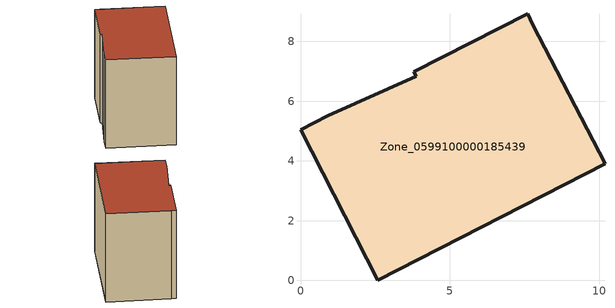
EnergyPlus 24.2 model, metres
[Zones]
Zone_0599100000185439
 floor ground (C_G): 7.78,8.57 10.19,3.9 2.58,0 0,5.05 0.92,5.52 3.88,6.83 3.8,6.99 7.6,8.93 z3.27
 wall outside (C_F): 7.6,8.93 3.8,6.99 3.88,6.83 0.92,5.52 0,5.05 2.58,0 10.19,3.9 7.78,8.57 7.6,8.93 z3.27:11.23
 roof outside (C_R): 10.19,3.9 7.78,8.57 7.6,8.93 3.8,6.99 3.88,6.83 0.92,5.52 0,5.05 2.58,0 z11.23
[BUILDING]
Pand.0599100000185439: North Axis=0; Terrain=City; Loads Convergence Tolerance Value=0.04; Temperature Convergence Tolerance Value=0.4; Solar Distribution=FullExterior; Maximum Number of Warmup Days=25; Minimum Number of Warmup Days=1
[Site:Location]
Rotterdam.The.Hague.AP_ZH_NLD Design_Conditions: Latitude=51.96; Longitude=4.45; Time Zone=1; Elevation=-4.5
[SITE:GROUNDTEMPERATURE:BUILDINGSURFACE]
18, 18, 18, 18, 18, 18, 18, 18, 18, 18, 18, 18
[MATERIAL] Thermal Absorptance=0.9; Solar Absorptance=0.7; Visible Absorptance=0.7
Name | Roughness | Thickness | Conductivity | Density | Specific Heat
G.TC.1975-1991 | MediumSmooth | 0.15 | 0.288461 | 540 | 1210
F.TC.1975-1991 | Rough | 0.3 | 0.230769 | 1920 | 840
R.TC.1975-1991 | MediumRough | 0.2 | 0.153846 | 1500 | 1000
[CONSTRUCTION]
C_G: G.TC.1975-1991
C_F: F.TC.1975-1991
C_R: R.TC.1975-1991
[ZONE]
Zone_0599100000185439: Type=1; Multiplier=1; Ceiling Height=Autocalculate; Volume=Autocalculate; Floor Area=autocalculate; Part of Total Floor Area=Yes
[ZONEINFILTRATION:DESIGNFLOWRATE]
Infil_Zone_0599100000185439: Zone or ZoneList or Space or SpaceList=Zone_0599100000185439; Schedule=AlwaysOn; Design Flow Rate Calculation Method=Flow/Area; Flow Rate per Floor Area=0.003; Constant Term Coefficient=1; Temperature Term Coefficient=0; Velocity Term Coefficient=0; Velocity Squared Term Coefficient=0
[HVACTEMPLATE:ZONE:IDEALLOADSAIRSYSTEM]
Zone_0599100000185439: Maximum Heating Supply Air Temperature=50; Minimum Cooling Supply Air Temperature=13; Maximum Heating Supply Air Humidity Ratio=0.0156; Minimum Cooling Supply Air Humidity Ratio=0.0077; Heating Limit=NoLimit; Cooling Limit=NoLimit; Dehumidification Control Type=ConstantSensibleHeatRatio; Cooling Sensible Heat Ratio=0.7; Dehumidification Setpoint=60; Humidification Control Type=None; Humidification Setpoint=30; Outdoor Air Method=None; Outdoor Air Flow Rate per Person=0.00944; Outdoor Air Flow Rate per Zone Floor Area=0; Outdoor Air Flow Rate per Zone=0; Demand Controlled Ventilation Type=None; Outdoor Air Economizer Type=NoEconomizer; Heat Recovery Type=None; Sensible Heat Recovery Effectiveness=0.7; Latent Heat Recovery Effectiveness=0.65
[ZONECONTROL:THERMOSTAT]
ThermostatControl_Zone_0599100000185439: Zone or ZoneList=Zone_0599100000185439; Control Type Schedule=DualSetpointControlType; Control 1=Thermostat_Zone_0599100000185439; Temperature Difference Between Cutout And Setpoint=0
[THERMOSTATSETPOINT:DUALSETPOINT]
Thermostat_Zone_0599100000185439: Heating Setpoint Temperature Schedule=HeatingSetpoint_Zone_0599100000185439; Cooling Setpoint Temperature Schedule=CoolingSetpoint_Zone_0599100000185439
[SCHEDULE:COMPACT]
HeatingSetpoint_Zone_0599100000185439: Through: 12/31, For: AllDays, Until: 24:00, 21
CoolingSetpoint_Zone_0599100000185439: Through: 12/31, For: AllDays, Until: 24:00, 24
DualSetpointControlType: Through: 12/31, For: AllDays, Until: 24:00, 4
AlwaysOn: Through: 12/31, For: AllDays, Until: 24:00, 1
